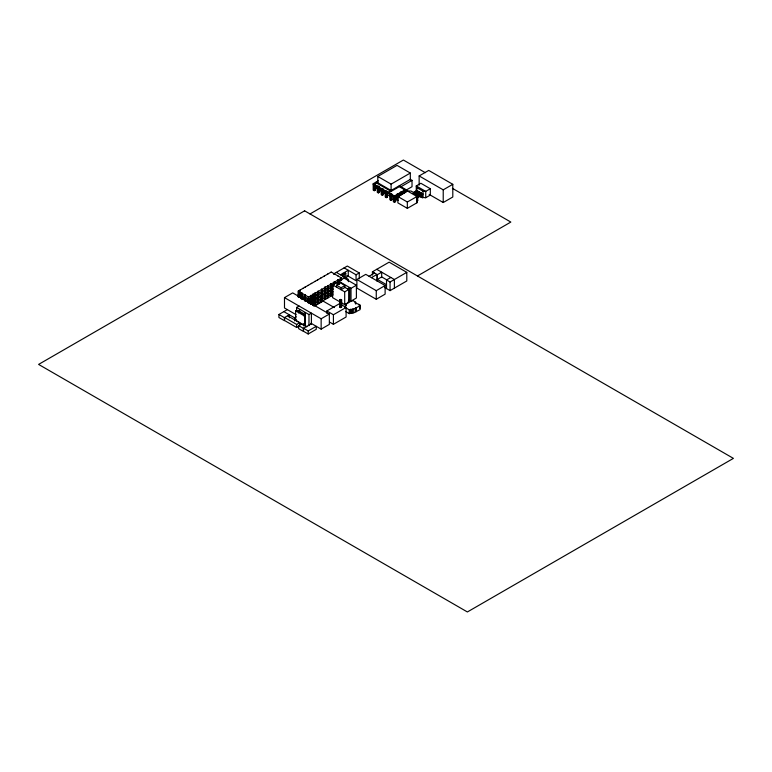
<?xml version="1.0" encoding="UTF-8"?>
<svg xmlns="http://www.w3.org/2000/svg" width="772" height="772" viewBox="0 0 772 772"><rect width="100%" height="100%" fill="white"/><g stroke="black" fill="none" stroke-linecap="round" stroke-linejoin="round"><path stroke-width="1.16" d="M397.898 195.084L396.683 194.38L397.86 193.695L399.076 194.399L397.898 195.084L397.879 202.882L407.336 208.344L416.919 202.814L417.131 194.554L410.974 191.012L407.452 191.002L397.879 196.532L407.336 202.003L421.049 194.226L420.489 193.897M416.919 202.814L417.131 194.554M346.02 305.953L346.02 304.052L346.589 304.371L344.553 307.073L349.224 309.804L353.769 309.003L360.128 305.808L360.128 309.611L353.769 312.805L349.224 313.615L345.489 311.425M310.016 213.94L403.389 160.036L425.295 172.677M377.807 183.389L377.807 176.47L397.03 165.372L410.318 173.044L410.318 179.963M374.381 183.977L375.443 184.595L375.443 190.018L374.256 190.703L373.204 190.095L373.204 183.746L378.338 180.783M410.318 173.044L391.105 184.141L391.105 191.398L376.321 182.868L373.204 184.662L394.415 196.908L405.715 190.385L399.288 186.67L387.988 193.203L387.988 192.286L410.318 179.393L412.016 180.368L412.016 186.708L405.995 190.182M375.443 184.595L374.256 185.27L374.256 190.703M377.276 186.872L378.463 186.197L379.515 186.805L378.338 187.49L377.276 186.872L377.276 192.305L378.338 192.913L379.515 192.228L379.515 187.885M381.233 189.246L382.42 188.561L383.472 189.179L382.294 189.854L381.233 189.246L381.233 194.669L382.294 195.287L383.472 194.602L383.472 190.259M419.148 185.174L419.148 175.939L428.721 170.419L452.797 184.315L452.797 197.005L443.224 202.525L429.184 194.419M400.986 186.737L412.016 180.368M386.28 197.661L386.28 192.228L387.457 191.552L386.405 190.935L385.228 191.62L385.228 197.043L386.28 197.661L387.457 196.976L387.457 192.633M404.663 189.777L403.476 190.452L404.538 191.06L404.538 193.232M373.204 183.746L394.415 195.992L405.715 189.468L405.715 192.556M390.893 200.305L390.893 194.872L392.07 194.197L391.008 193.579L389.831 194.264L389.831 199.687L390.893 200.305L392.07 199.62L392.07 195.277M394.415 202.332L395.592 201.656L395.592 196.223L394.54 195.615L393.353 196.3L393.353 201.724L394.415 202.332L394.415 195.992M413.445 192.469L416.861 190.51L417.401 190.829L417.401 194.293L416.262 194.322L416.861 193.975L423.017 197.507L425.729 197.728L430.322 195.075L430.322 188.735L420.865 183.273L416.272 185.927L416.262 193.164M413.068 193.338L417.401 190.829M414.004 193.425L416.822 191.803L416.262 191.475M414.882 193.27L418.299 191.311L418.849 191.63L418.849 195.084L418.25 195.432L417.7 195.113L417.7 191.639L418.26 191.967L418.25 195.432M414.506 194.129L418.849 191.63M415.442 194.226L418.26 192.595L417.7 192.276M415.297 194.621L419.669 192.122L420.209 192.44L415.867 194.949M416.803 195.036L419.621 193.415L419.051 193.087M416.735 195.432L421.097 192.942L421.647 193.261L421.647 196.725L421.049 197.063L420.508 196.754L420.489 193.27L421.049 193.608M417.7 195.113L418.299 194.776L418.299 191.311M416.359 196.3L421.647 193.261M430.322 188.735L425.729 191.388L422.988 191.166L416.861 187.635L416.272 185.927L425.729 191.388L425.729 197.728M417.729 200.546L417.179 200.228L417.169 196.763L417.729 197.092L417.729 200.546L416.581 200.575L416.581 197.111L422.467 193.733L423.017 194.052L417.131 197.429M419.621 192.778L419.051 192.46L419.071 195.924L419.669 195.586M417.169 197.391L421.859 194.689L422.419 195.007L417.729 197.719L416.581 197.111M420.209 195.905L419.071 195.924M420.508 196.754L421.097 196.406M416.581 200.575L417.179 200.228M422.429 194.39L421.859 194.052L421.879 197.535L422.467 197.188L422.467 193.733M421.879 197.535L423.017 197.507L422.988 191.166M419.148 175.939L443.224 189.844L452.797 184.315M296.101 314.677L284.492 307.98L284.492 297.625L292.694 292.887L329.345 314.05L329.345 324.404L321.142 329.133L310.962 323.256M298.224 297.085L298.224 291.102L331.227 272.053L341.552 278.017L341.552 280.41M298.6 291.324L298.957 297.095M331.603 272.275L330.87 272.255M301.881 298.783L301.495 292.588L301.148 298.764M333.581 273.973L347.323 266.041L359.26 272.931L359.26 278.846M300.414 293.254L298.224 294.528L308.675 300.414L308.675 302.296L298.349 296.323L298.349 294.45M301.881 292.81L301.524 298.986M334.527 273.963L333.793 273.944M305.384 300.81L304.998 294.615L304.65 300.79M337.653 275.768L338.03 275.99M340.442 274.784L348.249 270.277L348.249 276.193L345.325 277.881M342.865 276.936L342.865 273.385L344.264 274.195L345.75 273.336L345.75 278.074M308.906 302.846L308.52 296.651L308.173 302.827M310.354 303.994L310.73 295.406L311.087 303.975M312.66 305.056L313.036 294.074L313.384 305.036M314.831 293.042L315.565 293.022L315.565 304.969L314.831 304.988L315.188 293.244M317.755 291.353L318.489 291.333L318.489 303.28L317.755 303.3L318.112 291.555M321.258 289.326L321.992 289.317L321.992 301.263L321.258 301.283L321.615 289.529M324.78 287.3L325.514 287.28L325.514 299.227L324.78 299.247L324.78 287.3L324.78 299.247M340.819 280.39L341.176 277.795L341.205 280.612M327.54 285.746L328.274 285.727L328.274 297.674L327.54 297.693L327.897 285.949M330.464 284.057L331.198 284.038L331.198 295.985L330.464 296.004L330.821 284.26M333.967 284.424L333.967 282.031L334.701 282.021M337.489 282.388L337.875 279.782L338.223 282.369M341.552 278.017L308.559 297.075L298.224 291.102M278.914 314.474L284.376 317.63L284.376 320.66L278.914 317.504L278.914 314.474L287.329 309.62M339.651 301.727L332.597 297.645L332.597 284.858L336.553 282.571L339.574 284.318M341.552 279.898L308.559 298.947L298.224 292.984M337.412 283.063L339.651 281.77M296.631 310.778L296.631 307.43L299.053 306.03M308.559 300.501L333.427 286.123M336.553 285.196L340.51 282.919L344.988 285.495L344.988 287.435L341.031 289.722L341.031 287.782L336.553 285.196L336.553 287.136M344.119 267.884L356.056 274.784L359.26 272.931M333.427 288.004L308.559 302.373L298.224 296.409M295.637 310.836L296.506 310.325L305.48 315.507L304.602 316.009L295.637 310.836L295.637 320.312L304.602 325.485L305.48 324.983M284.376 317.63L289.307 314.783L289.307 317.813M309.582 303.116L333.301 289.423M298.532 312.901L298.532 310.662L300.385 309.601M311.647 303.801L333.301 291.295M341.031 287.782L344.988 285.495M312.679 304.834L333.301 292.926M356.896 279.474L365.764 274.359L385.122 285.534L385.122 294.151L376.263 299.275L356.896 288.091L356.896 279.474L376.263 290.658L385.122 285.534M372.403 275.054L372.403 271.821L389.136 262.162L406.796 272.352L406.796 280.969L390.063 290.629L384.485 287.406M313.712 306.117L333.301 294.808M314.812 305.905L323.121 301.109L334.363 307.594M283.855 311.627L294.566 317.813L296.303 316.81M298.532 310.662L303.56 313.567L305.413 312.496L305.413 325.88M369.074 276.27L374.594 273.085M347.506 288.892L349.745 287.599L349.745 300.395L348.249 301.254M296.506 319.801L294.566 320.843L294.566 317.813M332.597 284.858L344.698 291.835L348.654 289.558L348.654 302.354L344.698 304.631L341.668 302.885M356.394 285.215L344.071 278.103L338.676 281.211L351.009 288.332L356.394 285.215L356.394 298.011L351.009 301.128L348.954 299.941M371.457 277.64L376.977 274.456L376.977 280.921M372.403 271.821L377.373 274.687L381.686 272.188L381.686 277.582M296.631 307.43L308.974 314.551L311.396 313.152L311.396 324.308M298.648 326.324L296.651 327.482L284.598 320.525L284.598 317.495L296.651 324.452L299.652 322.715L299.652 325.745M339.69 299.932L340.674 299.362L341.649 299.932L341.649 307.053L340.674 307.613L339.69 307.053L339.69 299.932L340.674 300.491L341.649 299.932M311.589 323.622L303.367 328.361L303.367 331.391L298.639 328.66L298.639 325.63L301.543 323.95L306.281 326.681M326.865 313.364L326.865 310.971L339.535 303.657L346.097 307.439L346.097 317.002L333.417 324.317L329.673 322.156M339.69 307.053L340.674 306.484L341.649 307.053M386.511 288.583L386.511 279.966L390.835 277.476M346.02 304.052L351.173 301.07L353.248 300.79L355.728 302.228L355.728 304.129M284.492 297.625L321.142 318.788L329.345 314.05M326.865 310.971L333.417 314.754L346.097 307.439M386.511 279.966L390.063 282.012L406.796 272.352M355.728 302.228L354.792 302.769L359.752 304.679L359.752 308.482M308.192 330.956L316.24 326.305L316.24 329.335L308.192 333.987L303.531 331.294L303.531 328.264L308.192 330.956L308.192 333.987M359.752 304.679L358.97 305.133L360.128 305.808M417.459 275.971L510.832 222.066L452.411 188.339M416.262 190.838L416.822 191.166L416.812 194.631M405.715 189.468L399.288 185.762L399.288 186.67M407.452 191.002L416.919 196.474M377.807 176.47L391.105 184.141M391.105 190.491L376.321 181.951L376.321 182.868M397.898 200.508L396.683 199.803L396.683 195.461M379.853 190.337L390.082 196.242M378.463 191.62L379.515 192.228M382.42 193.994L383.472 194.602M374.381 189.41L375.443 190.018M386.405 196.368L387.457 196.976M391.008 199.012L392.07 199.62M394.54 201.048L395.592 201.656M376.726 269.322L394.386 279.522L394.386 288.139M386.772 279.86L381.686 276.926L377.373 279.416L386.511 284.694M344.351 272.526L345.75 273.336M347.101 275.527L356.056 280.699L356.056 274.784M336.312 272.391L348.346 279.339L348.346 281.703M327.868 273.992L327.492 274.205M337.489 280.004L337.846 282.591M344.476 287.145L348.654 289.558M324.346 276.019L323.97 276.241M320.843 278.045L320.467 278.267M317.919 279.734L317.543 279.956M315.159 281.288L314.783 281.5M311.637 283.314L311.261 283.536M330.464 296.004L330.85 283.835M308.134 285.341L307.758 285.563M327.54 297.693L327.926 285.524M305.21 287.03L304.834 287.252M303.039 288.284L302.653 288.506M321.258 301.283L321.644 289.114M300.115 289.973L299.729 294.972M298.957 291.121L298.6 297.297M317.755 303.3L318.141 291.131M314.831 304.988L315.217 292.82M304.863 325.562L306.918 326.749M287.609 315.767L299.652 322.715M298.639 325.63L303.367 328.361M443.224 189.844L443.224 202.525M422.419 194.38L422.429 197.854M421.097 192.942L421.049 197.063M419.669 192.122L419.669 194.428M416.861 187.635L416.861 193.975M407.336 202.003L407.336 208.344M403.476 191.543L403.476 193.714M402.434 194.447L402.434 192.276L401.382 191.668L400.205 192.344L401.257 192.952L401.257 195.123M400.205 193.434L400.205 195.605M399.076 194.399L399.076 196.57M398.921 194.303L398.921 196.474M397.734 194.988L397.734 200.411M396.837 194.476L396.837 199.9M390.063 282.012L390.063 290.629M382.294 189.854L382.294 195.287M378.338 187.49L378.338 192.913M377.807 185.984L377.807 189.15L376.321 188.291L376.321 186.177M377.373 274.687L377.373 281.365M376.263 290.658L376.263 299.275M356.442 307.941L356.442 311.743M355.545 307.941L355.545 311.743M353.769 309.003L353.769 312.805M352.495 309.041L352.495 312.853M351.328 309.456L351.328 313.268M351.009 288.332L351.009 301.128M350.42 309.196L350.42 313.007M349.224 309.804L349.224 313.615M344.698 291.835L344.698 304.631M344.264 274.195L344.264 277.746M340.674 300.491L340.674 307.613M337.875 279.782L337.875 283.363M334.353 281.819L334.324 284.627M333.417 314.754L333.417 324.317M325.166 287.078L325.166 299.025M321.142 318.788L321.142 329.133M313.036 294.074L313.007 305.258M310.73 295.406L310.701 304.197M308.974 314.551L308.974 325.707M308.52 296.651L308.559 303.049M304.998 294.615L305.027 301.012M304.602 316.009L304.602 325.485M303.56 313.567L303.56 315.796M303.56 323.603L303.56 325.832M301.495 292.588L301.495 298.571M296.651 324.452L296.651 327.482M304.622 210.824L38.6 364.413L467.378 611.964L733.4 458.375L304.622 210.824"/></g></svg>
